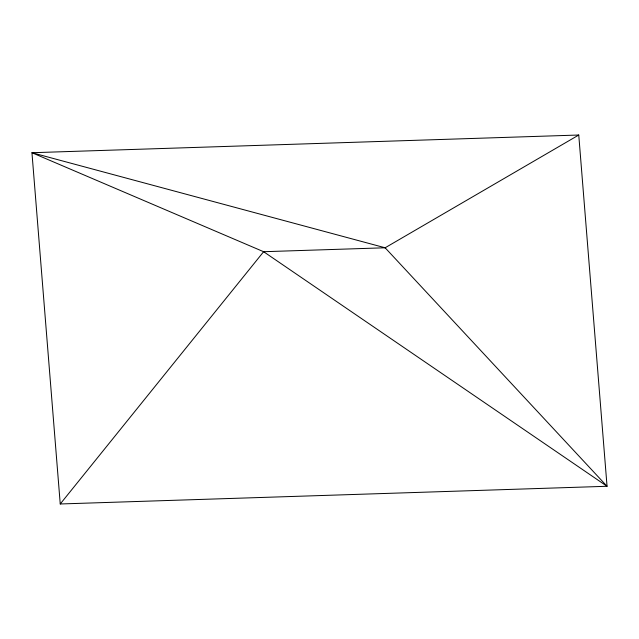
<?xml version="1.0" encoding="UTF-8"?>
<svg xmlns="http://www.w3.org/2000/svg" width="639" height="639" viewBox="0 0 639 639"><rect width="100%" height="100%" fill="white"/><g stroke="black" fill="none" stroke-linecap="round" stroke-linejoin="round"><path stroke-width="0.96" d="M60.242 503.979L263.619 251.71L385.133 247.78L578.758 135.021L607.05 486.279L60.242 503.979L31.95 152.721L578.758 135.021M385.133 247.78L31.95 152.721L263.619 251.71L607.05 486.279L385.133 247.78"/></g></svg>
